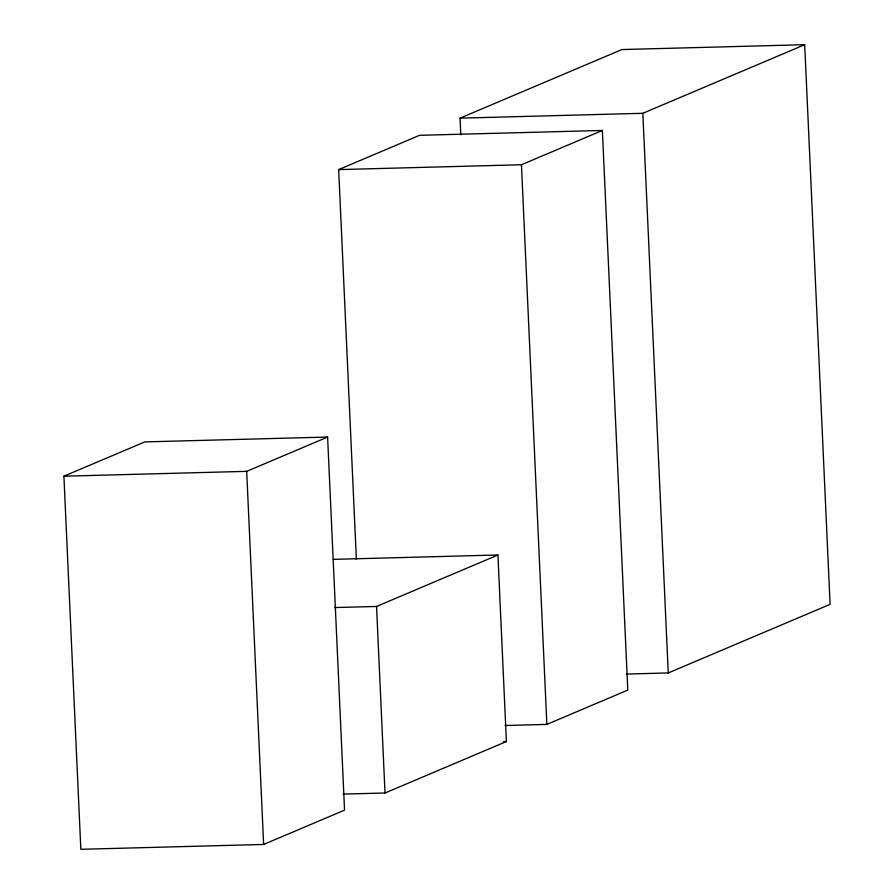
<?xml version="1.0" encoding="UTF-8"?>
<svg xmlns="http://www.w3.org/2000/svg" width="894" height="894" viewBox="0 0 894 894"><rect width="100%" height="100%" fill="white"/><g stroke="black" fill="none" stroke-linecap="round" stroke-linejoin="round"><path stroke-width="1.34" d="M356.371 559.409L338.67 169.603L419.588 135.307L602.377 130.457L627.789 690.101L546.86 724.397L504.998 725.503M460.812 134.86L460.052 118.153L621.9 49.55L804.689 44.7L830.101 604.344L668.254 672.947L626.392 674.054M338.67 169.603L521.448 164.753L602.377 130.457M460.052 118.153L642.831 113.303L804.689 44.7M63.899 476.2L144.828 441.904L327.606 437.054L344.548 810.154L263.629 844.45L80.84 849.3L63.899 476.2L246.688 471.35L327.606 437.054M334.68 607.562L376.542 606.456L497.924 554.995L506.395 741.551L385.012 793L343.151 794.107M333.283 559.365L497.924 554.995M503.613 741.618L506.395 741.551M642.831 113.303L668.254 672.947M521.448 164.753L546.86 724.397M376.542 606.456L385.012 793M246.688 471.35L263.629 844.45"/></g></svg>
